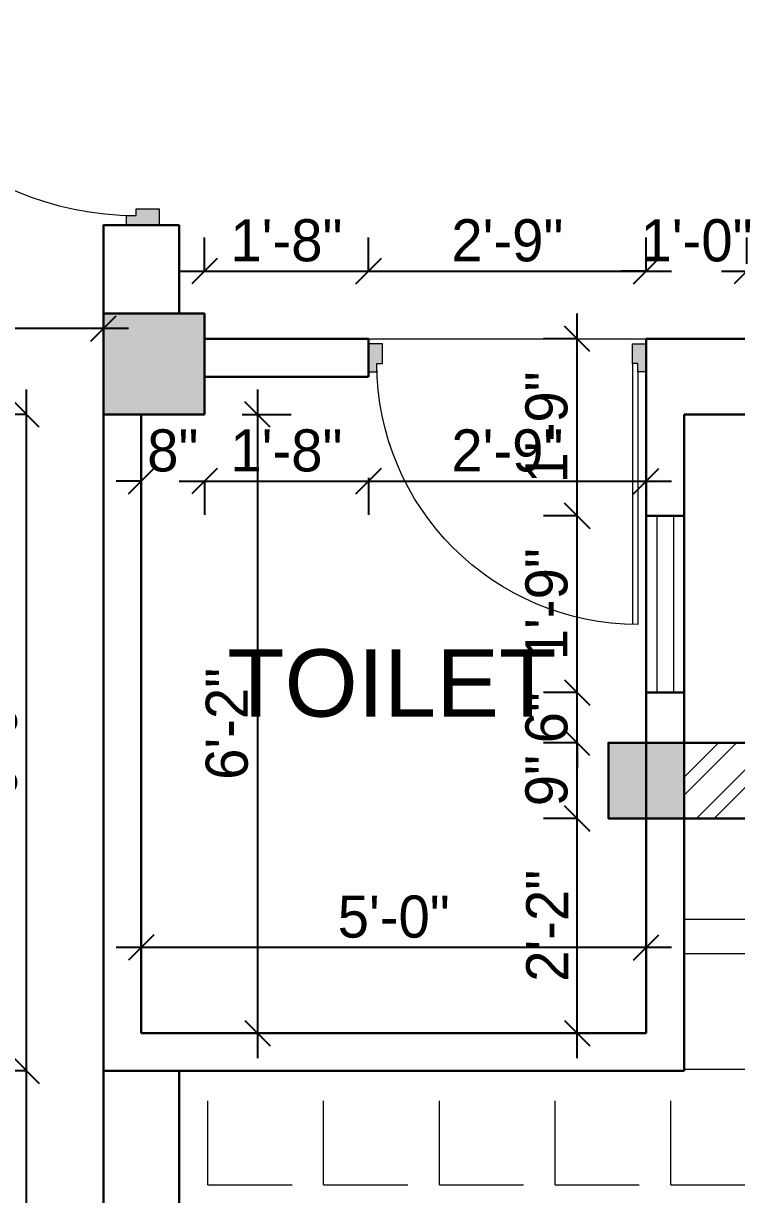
# Model space of a CAD drawing. Header units: inches. Extents: x 28835 to 36795, y -18828 to -9750.
# Drawn here: x 31473.5 to 31558.2, y -14042.4 to -13903.2 of the extents above; entities that cross this region are included whole.
import ezdxf

# ---------------------------------------------------------------- set-up
doc = ezdxf.new("R2010")
doc.units = ezdxf.units.IN
doc.header["$LTSCALE"] = 12
doc.header["$MEASUREMENT"] = 0
doc.linetypes.add('DASHED', pattern=[0.75, 0.5, -0.25])
doc.layers.add('06. Text', color=114, linetype='Continuous')
for name, color, linetype, lineweight in [('colum', 250, 'Continuous', 30), ('dim', 85, 'Continuous', 9), ('dimention', 5, 'Continuous', 9), ('Ha2', 31, 'Continuous', 0), ('HATCH', 11, 'Continuous', 9), ('N_DOOR', 32, 'Continuous', 13), ('S tie beam', 140, 'DASHED', 18), ('STAIRCASE', 6, 'Continuous', 9), ('Wall', 1, 'Continuous', 30), ('window', 6, 'Continuous', 9)]:
    doc.layers.add(name, color=color, linetype=linetype, lineweight=lineweight)
doc.styles.add('Bijay', font='', dxfattribs={"height": 8})
doc.styles.add('Times', font='GOTHIC.TTF')
doc.styles.get('Bijay').set_extended_font_data('Serifa BT')
doc.dimstyles.new('D50', dxfattribs={"dimtxt": 5, "dimasz": 3, "dimexe": 4, "dimexo": 12, "dimgap": 1, "dimtad": 1, "dimdec": 0, "dimzin": 3, "dimdsep": 46, "dimlunit": 4, "dimtxsty": 'Times', "dimblk": 'OBLIQUE', "dimcen": 0, "dimdle": 3, "dimaunit": 1, "dimadec": 3, "dimazin": 0, "dimtfac": 1, "dimtdec": 0, "dimtix": 1, "dimtofl": 0, "dimtmove": 1, "dimatfit": 0, "dimldrblk": 'OBLIQUE', "dimfxl": 12, "dimfxlon": 1, "dimtolj": 1, "dimtzin": 0, "dimarcsym": 0})
doc.dimstyles.new('D75', dxfattribs={"dimtxt": 7, "dimasz": 7, "dimexe": 8, "dimexo": 24, "dimgap": 1, "dimtad": 1, "dimdec": 1, "dimzin": 3, "dimdsep": 46, "dimlunit": 4, "dimtxsty": 'Times', "dimblk": 'OBLIQUE', "dimcen": 0, "dimdle": 5, "dimaunit": 1, "dimadec": 3, "dimazin": 0, "dimtfac": 1, "dimtdec": 1, "dimtix": 1, "dimtofl": 0, "dimtmove": 1, "dimatfit": 0, "dimldrblk": 'OBLIQUE', "dimfxl": 1, "dimfxlon": 1, "dimtolj": 1, "dimtzin": 0, "dimarcsym": 0})

# ---------------------------------------------------------------- blocks, each defined once
blk = doc.blocks.new('D1000')
at = {"linetype": 'Continuous'}
for points in [[(30, 50), (30, 20), (50, 20), (50, -50), (0, -50), (0, 50)], [(970, 50), (970, 20), (950, 20), (950, -50), (1000, -50), (1000, 50)]]:
    blk.add_hatch(color=256, dxfattribs=at).paths.add_polyline_path(points)
at = {"color": 0, "linetype": 'Continuous'}
for p, q in [((950, 20), (950, 959.8)), ((970, 50), (970, 960))]:
    blk.add_line(p, q, dxfattribs=at)
at = {"linetype": 'Continuous'}
for points in [[(30, 50), (30, 20), (50, 20), (50, -50), (0, -50), (0, 50)], [(970, 50), (970, 20), (950, 20), (950, -50), (1000, -50), (1000, 50)]]:
    blk.add_lwpolyline(points, close=True, dxfattribs=at)
blk.add_arc((970, 20), 940, 90, 180, dxfattribs=at)
blk = doc.blocks.new('_Oblique')
at = {"color": 0, "linetype": 'ByBlock', "lineweight": -2}
blk.add_line((-0.5, -0.5), (0.5, 0.5), dxfattribs=at)
blk = doc.blocks.new('*D555')
at = {"layer": 'Defpoints', "color": 0, "ltscale": 12, "transparency": 16777216}
for p in [(31434.01, -13937.71), (31483.01, -13937.71), (31434.01, -13939.49)]:
    blk.add_point(p, dxfattribs=at)
at = {"layer": 'dim', "color": 0, "lineweight": -2, "ltscale": 12, "transparency": 16777216}
for p, q in [((31486.01, -13939.49), (31431.01, -13939.49)), ((31434.01, -13939.49), (31434.01, -13943.49)), ((31483.01, -13939.49), (31483.01, -13943.49))]:
    blk.add_line(p, q, dxfattribs=at)
at = {"layer": 'dim', "color": 0, "lineweight": -2, "ltscale": 12, "transparency": 16777216, "xscale": 3, "yscale": 3, "zscale": 3, "rotation": 180}
blk.add_blockref('_Oblique', (31434.01, -13939.49), dxfattribs=at)
at = {"layer": 'dim', "color": 0, "lineweight": -2, "ltscale": 12, "transparency": 16777216, "xscale": 3, "yscale": 3, "zscale": 3}
blk.add_blockref('_Oblique', (31483.01, -13939.49), dxfattribs=at)
at = {"layer": 'dim', "color": 0, "ltscale": 12, "transparency": 16777216, "insert": (31458.51, -13935.93), "char_height": 5, "attachment_point": 5, "style": 'Times'}
blk.add_mtext('\\A1;4\'-1"', dxfattribs=at)
blk = doc.blocks.new('*D538')
at = {"layer": 'Defpoints', "color": 0, "ltscale": 12, "transparency": 16777216}
for p in [(31552.01, -14013.12), (31495.01, -14091.12), (31552.01, -14150.29)]:
    blk.add_point(p, dxfattribs=at)
at = {"layer": 'dimention', "color": 0, "lineweight": -2, "ltscale": 12, "transparency": 16777216}
for p, q in [((31490.01, -14150.29), (31557.01, -14150.29)), ((31495.01, -14149.29), (31495.01, -14158.29)), ((31552.01, -14149.29), (31552.01, -14158.29))]:
    blk.add_line(p, q, dxfattribs=at)
at = {"layer": 'dimention', "color": 0, "lineweight": -2, "ltscale": 12, "transparency": 16777216, "xscale": 7, "yscale": 7, "zscale": 7, "rotation": 180}
blk.add_blockref('_Oblique', (31495.01, -14150.29), dxfattribs=at)
at = {"layer": 'dimention', "color": 0, "lineweight": -2, "ltscale": 12, "transparency": 16777216, "xscale": 7, "yscale": 7, "zscale": 7}
blk.add_blockref('_Oblique', (31552.01, -14150.29), dxfattribs=at)
at = {"layer": 'dimention', "color": 0, "ltscale": 12, "transparency": 16777216, "insert": (31523.51, -14145.61), "char_height": 7, "attachment_point": 5, "style": 'Times'}
blk.add_mtext('\\A1;4\'-9"', dxfattribs=at)
blk = doc.blocks.new('*D559')
at = {"layer": 'Defpoints', "color": 0, "ltscale": 12, "transparency": 16777216}
for p in [(31618.01, -13935.12), (31552.01, -14013.12), (31618.01, -14150.29)]:
    blk.add_point(p, dxfattribs=at)
at = {"layer": 'dimention', "color": 0, "lineweight": -2, "ltscale": 12, "transparency": 16777216}
for p, q in [((31547.01, -14150.29), (31623.01, -14150.29)), ((31552.01, -14149.29), (31552.01, -14158.29)), ((31618.01, -14149.29), (31618.01, -14158.29))]:
    blk.add_line(p, q, dxfattribs=at)
at = {"layer": 'dimention', "color": 0, "lineweight": -2, "ltscale": 12, "transparency": 16777216, "xscale": 7, "yscale": 7, "zscale": 7, "rotation": 180}
blk.add_blockref('_Oblique', (31552.01, -14150.29), dxfattribs=at)
at = {"layer": 'dimention', "color": 0, "lineweight": -2, "ltscale": 12, "transparency": 16777216, "xscale": 7, "yscale": 7, "zscale": 7}
blk.add_blockref('_Oblique', (31618.01, -14150.29), dxfattribs=at)
at = {"layer": 'dimention', "color": 0, "ltscale": 12, "transparency": 16777216, "insert": (31585.01, -14145.61), "char_height": 7, "attachment_point": 5, "style": 'Times'}
blk.add_mtext('\\A1;5\'-6"', dxfattribs=at)
blk = doc.blocks.new('*D564')
at = {"layer": 'Defpoints', "color": 0, "ltscale": 12, "transparency": 16777216}
for p in [(31624.01, -13935.12), (31489.01, -14091.12), (31624.01, -14167.36)]:
    blk.add_point(p, dxfattribs=at)
at = {"layer": 'dimention', "color": 0, "lineweight": -2, "ltscale": 12, "transparency": 16777216}
for p, q in [((31489.01, -14166.36), (31489.01, -14175.36)), ((31624.01, -14166.36), (31624.01, -14175.36)), ((31484.01, -14167.36), (31629.01, -14167.36))]:
    blk.add_line(p, q, dxfattribs=at)
at = {"layer": 'dimention', "color": 0, "lineweight": -2, "ltscale": 12, "transparency": 16777216, "xscale": 7, "yscale": 7, "zscale": 7, "rotation": 180}
blk.add_blockref('_Oblique', (31489.01, -14167.36), dxfattribs=at)
at = {"layer": 'dimention', "color": 0, "lineweight": -2, "ltscale": 12, "transparency": 16777216, "xscale": 7, "yscale": 7, "zscale": 7}
blk.add_blockref('_Oblique', (31624.01, -14167.36), dxfattribs=at)
at = {"layer": 'dimention', "color": 0, "ltscale": 12, "transparency": 16777216, "insert": (31556.51, -14162.68), "char_height": 7, "attachment_point": 5, "style": 'Times'}
blk.add_mtext('\\A1;11\'-3"', dxfattribs=at)
blk = doc.blocks.new('*D539')
at = {"layer": 'Defpoints', "color": 0, "ltscale": 12, "transparency": 16777216}
for p in [(31753.01, -13935.12), (31338.99, -14091.12), (31753.01, -14185.93)]:
    blk.add_point(p, dxfattribs=at)
at = {"layer": 'dimention', "color": 0, "lineweight": -2, "ltscale": 12, "transparency": 16777216}
for p, q in [((31338.99, -14184.93), (31338.99, -14193.93)), ((31753.01, -14184.93), (31753.01, -14193.93)), ((31333.99, -14185.93), (31758.01, -14185.93))]:
    blk.add_line(p, q, dxfattribs=at)
at = {"layer": 'dimention', "color": 0, "lineweight": -2, "ltscale": 12, "transparency": 16777216, "xscale": 7, "yscale": 7, "zscale": 7, "rotation": 180}
blk.add_blockref('_Oblique', (31338.99, -14185.93), dxfattribs=at)
at = {"layer": 'dimention', "color": 0, "lineweight": -2, "ltscale": 12, "transparency": 16777216, "xscale": 7, "yscale": 7, "zscale": 7}
blk.add_blockref('_Oblique', (31753.01, -14185.93), dxfattribs=at)
at = {"layer": 'dimention', "color": 0, "ltscale": 12, "transparency": 16777216, "insert": (31546, -14181.26), "char_height": 7, "attachment_point": 5, "style": 'Times'}
blk.add_mtext('\\A1;34\'-6"', dxfattribs=at)
blk = doc.blocks.new('*D654')
at = {"layer": 'Defpoints', "color": 0, "ltscale": 12, "transparency": 16777216}
for p in [(31473.89, -14027.71), (31483.01, -14027.71), (31483.01, -14093.71)]:
    blk.add_point(p, dxfattribs=at)
at = {"layer": 'dim', "color": 0, "lineweight": -2, "ltscale": 12, "transparency": 16777216}
for p, q in [((31473.89, -14096.71), (31473.89, -14024.71)), ((31473.89, -14027.71), (31469.89, -14027.71)), ((31473.89, -14093.71), (31469.89, -14093.71))]:
    blk.add_line(p, q, dxfattribs=at)
at = {"layer": 'dim', "color": 0, "lineweight": -2, "ltscale": 12, "transparency": 16777216, "xscale": 3, "yscale": 3, "zscale": 3}
for p, rotation in [((31473.89, -14027.71), 90), ((31473.89, -14093.71), 270)]:
    blk.add_blockref('_Oblique', p, dxfattribs=dict(at, rotation=rotation))
at = {"layer": 'dim', "color": 0, "ltscale": 12, "transparency": 16777216, "insert": (31470.26, -14060.71), "char_height": 5, "attachment_point": 5, "rotation": 90, "style": 'Times'}
blk.add_mtext('\\A1;5\'-6"', dxfattribs=at)
blk = doc.blocks.new('*D655')
at = {"layer": 'Defpoints', "color": 0, "ltscale": 12, "transparency": 16777216}
for p in [(31473.89, -13949.71), (31483.01, -13949.71), (31483.01, -14027.71)]:
    blk.add_point(p, dxfattribs=at)
at = {"layer": 'dim', "color": 0, "lineweight": -2, "ltscale": 12, "transparency": 16777216}
for p, q in [((31473.89, -14030.71), (31473.89, -13946.71)), ((31473.89, -13949.71), (31469.89, -13949.71)), ((31473.89, -14027.71), (31469.89, -14027.71))]:
    blk.add_line(p, q, dxfattribs=at)
at = {"layer": 'dim', "color": 0, "lineweight": -2, "ltscale": 12, "transparency": 16777216, "xscale": 3, "yscale": 3, "zscale": 3}
for p, rotation in [((31473.89, -13949.71), 90), ((31473.89, -14027.71), 270)]:
    blk.add_blockref('_Oblique', p, dxfattribs=dict(at, rotation=rotation))
at = {"layer": 'dim', "color": 0, "ltscale": 12, "transparency": 16777216, "insert": (31470.26, -13988.71), "char_height": 5, "attachment_point": 5, "rotation": 90, "style": 'Times'}
blk.add_mtext('\\A1;6\'-6"', dxfattribs=at)
blk = doc.blocks.new('*D681')
at = {"layer": 'Defpoints', "color": 0, "ltscale": 12, "transparency": 16777216}
for p in [(31514.51, -13945.21), (31495.01, -13949.71), (31514.51, -13957.62)]:
    blk.add_point(p, dxfattribs=at)
at = {"layer": 'dim', "color": 0, "lineweight": -2, "ltscale": 12, "transparency": 16777216}
for p, q in [((31492.01, -13957.62), (31517.51, -13957.62)), ((31495.01, -13957.62), (31495.01, -13961.62)), ((31514.51, -13957.21), (31514.51, -13961.62))]:
    blk.add_line(p, q, dxfattribs=at)
at = {"layer": 'dim', "color": 0, "lineweight": -2, "ltscale": 12, "transparency": 16777216, "xscale": 3, "yscale": 3, "zscale": 3, "rotation": 180}
blk.add_blockref('_Oblique', (31495.01, -13957.62), dxfattribs=at)
at = {"layer": 'dim', "color": 0, "lineweight": -2, "ltscale": 12, "transparency": 16777216, "xscale": 3, "yscale": 3, "zscale": 3}
blk.add_blockref('_Oblique', (31514.51, -13957.62), dxfattribs=at)
at = {"layer": 'dim', "color": 0, "ltscale": 12, "transparency": 16777216, "insert": (31504.76, -13954), "char_height": 5, "attachment_point": 5, "style": 'Times'}
blk.add_mtext('\\A1;1\'-8"', dxfattribs=at)
blk = doc.blocks.new('*D682')
at = {"layer": 'Defpoints', "color": 0, "ltscale": 12, "transparency": 16777216}
for p in [(31514.51, -13945.21), (31547.51, -13944.61), (31547.51, -13957.62)]:
    blk.add_point(p, dxfattribs=at)
at = {"layer": 'dim', "color": 0, "lineweight": -2, "ltscale": 12, "transparency": 16777216}
for p, q in [((31547.51, -13956.61), (31547.51, -13961.62)), ((31511.51, -13957.62), (31550.51, -13957.62)), ((31514.51, -13957.21), (31514.51, -13961.62))]:
    blk.add_line(p, q, dxfattribs=at)
at = {"layer": 'dim', "color": 0, "lineweight": -2, "ltscale": 12, "transparency": 16777216, "xscale": 3, "yscale": 3, "zscale": 3, "rotation": 180}
blk.add_blockref('_Oblique', (31514.51, -13957.62), dxfattribs=at)
at = {"layer": 'dim', "color": 0, "lineweight": -2, "ltscale": 12, "transparency": 16777216, "xscale": 3, "yscale": 3, "zscale": 3}
blk.add_blockref('_Oblique', (31547.51, -13957.62), dxfattribs=at)
at = {"layer": 'dim', "color": 0, "ltscale": 12, "transparency": 16777216, "insert": (31531.01, -13954), "char_height": 5, "attachment_point": 5, "style": 'Times'}
blk.add_mtext('\\A1;2\'-9"', dxfattribs=at)
blk = doc.blocks.new('*D683')
at = {"layer": 'Defpoints', "color": 0, "ltscale": 12, "transparency": 16777216}
for p in [(31487.51, -13949.71), (31495.01, -13949.71), (31487.51, -13957.62)]:
    blk.add_point(p, dxfattribs=at)
at = {"layer": 'dim', "color": 0, "lineweight": -2, "ltscale": 12, "transparency": 16777216}
for p, q in [((31487.51, -13957.62), (31484.51, -13957.62)), ((31487.51, -13957.62), (31487.51, -13961.62)), ((31495.01, -13957.62), (31495.01, -13961.62)), ((31495.01, -13957.62), (31498.01, -13957.62))]:
    blk.add_line(p, q, dxfattribs=at)
at = {"layer": 'dim', "color": 0, "lineweight": -2, "ltscale": 12, "transparency": 16777216, "xscale": 3, "yscale": 3, "zscale": 3}
blk.add_blockref('_Oblique', (31487.51, -13957.62), dxfattribs=at)
at = {"layer": 'dim', "color": 0, "lineweight": -2, "ltscale": 12, "transparency": 16777216, "xscale": 3, "yscale": 3, "zscale": 3, "rotation": 180}
blk.add_blockref('_Oblique', (31495.01, -13957.62), dxfattribs=at)
at = {"layer": 'dim', "color": 0, "ltscale": 12, "transparency": 16777216, "insert": (31491.26, -13954), "char_height": 5, "attachment_point": 5, "style": 'Times'}
blk.add_mtext('\\A1;8"', dxfattribs=at)
blk = doc.blocks.new('*D684')
at = {"layer": 'Defpoints', "color": 0, "ltscale": 12, "transparency": 16777216}
for p in [(31487.51, -13949.71), (31487.51, -14023.21), (31501.33, -14023.21)]:
    blk.add_point(p, dxfattribs=at)
at = {"layer": 'dim', "color": 0, "lineweight": -2, "ltscale": 12, "transparency": 16777216}
for p, q in [((31501.33, -13946.71), (31501.33, -14026.21)), ((31499.51, -13949.71), (31505.33, -13949.71)), ((31499.51, -14023.21), (31505.33, -14023.21))]:
    blk.add_line(p, q, dxfattribs=at)
at = {"layer": 'dim', "color": 0, "lineweight": -2, "ltscale": 12, "transparency": 16777216, "xscale": 3, "yscale": 3, "zscale": 3}
for p, rotation in [((31501.33, -13949.71), 90), ((31501.33, -14023.21), 270)]:
    blk.add_blockref('_Oblique', p, dxfattribs=dict(at, rotation=rotation))
at = {"layer": 'dim', "color": 0, "ltscale": 12, "transparency": 16777216, "insert": (31497.7, -13986.46), "char_height": 5, "attachment_point": 5, "rotation": 90, "style": 'Times'}
blk.add_mtext('\\A1;6\'-2"', dxfattribs=at)
blk = doc.blocks.new('*D685')
at = {"layer": 'Defpoints', "color": 0, "ltscale": 12, "transparency": 16777216}
for p in [(31539.3, -13997.71), (31547.51, -13997.71), (31547.51, -14023.21)]:
    blk.add_point(p, dxfattribs=at)
at = {"layer": 'dim', "color": 0, "lineweight": -2, "ltscale": 12, "transparency": 16777216}
for p, q in [((31539.3, -14026.21), (31539.3, -13994.71)), ((31539.3, -13997.71), (31535.3, -13997.71)), ((31539.3, -14023.21), (31535.3, -14023.21))]:
    blk.add_line(p, q, dxfattribs=at)
at = {"layer": 'dim', "color": 0, "lineweight": -2, "ltscale": 12, "transparency": 16777216, "xscale": 3, "yscale": 3, "zscale": 3}
for p, rotation in [((31539.3, -13997.71), 90), ((31539.3, -14023.21), 270)]:
    blk.add_blockref('_Oblique', p, dxfattribs=dict(at, rotation=rotation))
at = {"layer": 'dim', "color": 0, "ltscale": 12, "transparency": 16777216, "insert": (31535.74, -14010.46), "char_height": 5, "attachment_point": 5, "rotation": 90, "style": 'Times'}
blk.add_mtext('\\A1;2\'-2"', dxfattribs=at)
blk = doc.blocks.new('*D686')
at = {"layer": 'Defpoints', "color": 0, "ltscale": 12, "transparency": 16777216}
for p in [(31539.3, -13988.71), (31543.01, -13988.71), (31547.51, -13997.71)]:
    blk.add_point(p, dxfattribs=at)
at = {"layer": 'dim', "color": 0, "lineweight": -2, "ltscale": 12, "transparency": 16777216}
for p, q in [((31539.3, -14000.71), (31539.3, -13985.71)), ((31539.3, -13988.71), (31535.3, -13988.71)), ((31539.3, -13997.71), (31535.3, -13997.71))]:
    blk.add_line(p, q, dxfattribs=at)
at = {"layer": 'dim', "color": 0, "lineweight": -2, "ltscale": 12, "transparency": 16777216, "xscale": 3, "yscale": 3, "zscale": 3}
for p, rotation in [((31539.3, -13988.71), 90), ((31539.3, -13997.71), 270)]:
    blk.add_blockref('_Oblique', p, dxfattribs=dict(at, rotation=rotation))
at = {"layer": 'dim', "color": 0, "ltscale": 12, "transparency": 16777216, "insert": (31535.68, -13993.21), "char_height": 5, "attachment_point": 5, "rotation": 90, "style": 'Times'}
blk.add_mtext('\\A1;9"', dxfattribs=at)
blk = doc.blocks.new('*D687')
at = {"layer": 'Defpoints', "color": 0, "ltscale": 12, "transparency": 16777216}
for p in [(31539.3, -13982.74), (31547.51, -13982.74), (31543.01, -13988.71)]:
    blk.add_point(p, dxfattribs=at)
at = {"layer": 'dim', "color": 0, "lineweight": -2, "ltscale": 12, "transparency": 16777216}
for p, q in [((31539.3, -13982.74), (31539.3, -13979.74)), ((31539.3, -13982.74), (31535.3, -13982.74)), ((31539.3, -13988.71), (31535.3, -13988.71)), ((31539.3, -13988.71), (31539.3, -13991.71))]:
    blk.add_line(p, q, dxfattribs=at)
at = {"layer": 'dim', "color": 0, "lineweight": -2, "ltscale": 12, "transparency": 16777216, "xscale": 3, "yscale": 3, "zscale": 3}
for p, rotation in [((31539.3, -13982.74), 270), ((31539.3, -13988.71), 90)]:
    blk.add_blockref('_Oblique', p, dxfattribs=dict(at, rotation=rotation))
at = {"layer": 'dim', "color": 0, "ltscale": 12, "transparency": 16777216, "insert": (31535.68, -13985.73), "char_height": 5, "attachment_point": 5, "rotation": 90, "style": 'Times'}
blk.add_mtext('\\A1;6"', dxfattribs=at)
blk = doc.blocks.new('*D688')
at = {"layer": 'Defpoints', "color": 0, "ltscale": 12, "transparency": 16777216}
for p in [(31539.3, -13961.74), (31547.51, -13961.74), (31547.51, -13982.74)]:
    blk.add_point(p, dxfattribs=at)
at = {"layer": 'dim', "color": 0, "lineweight": -2, "ltscale": 12, "transparency": 16777216}
for p, q in [((31539.3, -13985.74), (31539.3, -13958.74)), ((31539.3, -13961.74), (31535.3, -13961.74)), ((31539.3, -13982.74), (31535.3, -13982.74))]:
    blk.add_line(p, q, dxfattribs=at)
at = {"layer": 'dim', "color": 0, "lineweight": -2, "ltscale": 12, "transparency": 16777216, "xscale": 3, "yscale": 3, "zscale": 3}
for p, rotation in [((31539.3, -13961.74), 90), ((31539.3, -13982.74), 270)]:
    blk.add_blockref('_Oblique', p, dxfattribs=dict(at, rotation=rotation))
at = {"layer": 'dim', "color": 0, "ltscale": 12, "transparency": 16777216, "insert": (31535.68, -13972.24), "char_height": 5, "attachment_point": 5, "rotation": 90, "style": 'Times'}
blk.add_mtext('\\A1;1\'-9"', dxfattribs=at)
blk = doc.blocks.new('*D689')
at = {"layer": 'Defpoints', "color": 0, "ltscale": 12, "transparency": 16777216}
for p in [(31539.3, -13940.71), (31547.51, -13940.71), (31547.51, -13961.74)]:
    blk.add_point(p, dxfattribs=at)
at = {"layer": 'dim', "color": 0, "lineweight": -2, "ltscale": 12, "transparency": 16777216}
for p, q in [((31539.3, -13964.74), (31539.3, -13937.71)), ((31539.3, -13940.71), (31535.3, -13940.71)), ((31539.3, -13961.74), (31535.3, -13961.74))]:
    blk.add_line(p, q, dxfattribs=at)
at = {"layer": 'dim', "color": 0, "lineweight": -2, "ltscale": 12, "transparency": 16777216, "xscale": 3, "yscale": 3, "zscale": 3}
for p, rotation in [((31539.3, -13940.71), 90), ((31539.3, -13961.74), 270)]:
    blk.add_blockref('_Oblique', p, dxfattribs=dict(at, rotation=rotation))
at = {"layer": 'dim', "color": 0, "ltscale": 12, "transparency": 16777216, "insert": (31535.68, -13951.23), "char_height": 5, "attachment_point": 5, "rotation": 90, "style": 'Times'}
blk.add_mtext('\\A1;1\'-9"', dxfattribs=at)
blk = doc.blocks.new('*D690')
at = {"layer": 'Defpoints', "color": 0, "ltscale": 12, "transparency": 16777216}
for p in [(31514.51, -13932.65), (31495.01, -13940.71), (31514.51, -13940.71)]:
    blk.add_point(p, dxfattribs=at)
at = {"layer": 'dim', "color": 0, "lineweight": -2, "ltscale": 12, "transparency": 16777216}
for p, q in [((31495.01, -13932.65), (31495.01, -13928.65)), ((31514.51, -13932.65), (31514.51, -13928.65)), ((31492.01, -13932.65), (31517.51, -13932.65))]:
    blk.add_line(p, q, dxfattribs=at)
at = {"layer": 'dim', "color": 0, "lineweight": -2, "ltscale": 12, "transparency": 16777216, "xscale": 3, "yscale": 3, "zscale": 3, "rotation": 180}
blk.add_blockref('_Oblique', (31495.01, -13932.65), dxfattribs=at)
at = {"layer": 'dim', "color": 0, "lineweight": -2, "ltscale": 12, "transparency": 16777216, "xscale": 3, "yscale": 3, "zscale": 3}
blk.add_blockref('_Oblique', (31514.51, -13932.65), dxfattribs=at)
at = {"layer": 'dim', "color": 0, "ltscale": 12, "transparency": 16777216, "insert": (31504.76, -13929.03), "char_height": 5, "attachment_point": 5, "style": 'Times'}
blk.add_mtext('\\A1;1\'-8"', dxfattribs=at)
blk = doc.blocks.new('*D691')
at = {"layer": 'Defpoints', "color": 0, "ltscale": 12, "transparency": 16777216}
for p in [(31547.51, -13932.65), (31514.51, -13940.71), (31547.51, -13940.71)]:
    blk.add_point(p, dxfattribs=at)
at = {"layer": 'dim', "color": 0, "lineweight": -2, "ltscale": 12, "transparency": 16777216}
for p, q in [((31514.51, -13932.65), (31514.51, -13928.65)), ((31547.51, -13932.65), (31547.51, -13928.65)), ((31511.51, -13932.65), (31550.51, -13932.65))]:
    blk.add_line(p, q, dxfattribs=at)
at = {"layer": 'dim', "color": 0, "lineweight": -2, "ltscale": 12, "transparency": 16777216, "xscale": 3, "yscale": 3, "zscale": 3, "rotation": 180}
blk.add_blockref('_Oblique', (31514.51, -13932.65), dxfattribs=at)
at = {"layer": 'dim', "color": 0, "lineweight": -2, "ltscale": 12, "transparency": 16777216, "xscale": 3, "yscale": 3, "zscale": 3}
blk.add_blockref('_Oblique', (31547.51, -13932.65), dxfattribs=at)
at = {"layer": 'dim', "color": 0, "ltscale": 12, "transparency": 16777216, "insert": (31531.01, -13929.03), "char_height": 5, "attachment_point": 5, "style": 'Times'}
blk.add_mtext('\\A1;2\'-9"', dxfattribs=at)
blk = doc.blocks.new('*D692')
at = {"layer": 'Defpoints', "color": 0, "ltscale": 12, "transparency": 16777216}
for p in [(31559.47, -13932.65), (31547.51, -13940.71), (31559.47, -13940.71)]:
    blk.add_point(p, dxfattribs=at)
at = {"layer": 'dim', "color": 0, "lineweight": -2, "ltscale": 12, "transparency": 16777216}
for p, q in [((31547.51, -13932.65), (31547.51, -13928.65)), ((31559.47, -13932.65), (31559.47, -13928.65)), ((31547.51, -13932.65), (31544.51, -13932.65)), ((31559.47, -13932.65), (31562.47, -13932.65))]:
    blk.add_line(p, q, dxfattribs=at)
at = {"layer": 'dim', "color": 0, "lineweight": -2, "ltscale": 12, "transparency": 16777216, "xscale": 3, "yscale": 3, "zscale": 3}
blk.add_blockref('_Oblique', (31547.51, -13932.65), dxfattribs=at)
at = {"layer": 'dim', "color": 0, "lineweight": -2, "ltscale": 12, "transparency": 16777216, "xscale": 3, "yscale": 3, "zscale": 3, "rotation": 180}
blk.add_blockref('_Oblique', (31559.47, -13932.65), dxfattribs=at)
at = {"layer": 'dim', "color": 0, "ltscale": 12, "transparency": 16777216, "insert": (31553.49, -13929.03), "char_height": 5, "attachment_point": 5, "style": 'Times'}
blk.add_mtext('\\A1;1\'-0"', dxfattribs=at)
blk = doc.blocks.new('*D693')
at = {"layer": 'Defpoints', "color": 0, "ltscale": 12, "transparency": 16777216}
for p in [(31607.47, -13932.65), (31559.47, -13940.71), (31607.47, -13940.71)]:
    blk.add_point(p, dxfattribs=at)
at = {"layer": 'dim', "color": 0, "lineweight": -2, "ltscale": 12, "transparency": 16777216}
for p, q in [((31559.47, -13932.65), (31559.47, -13928.65)), ((31607.47, -13932.65), (31607.47, -13928.65)), ((31556.47, -13932.65), (31610.47, -13932.65))]:
    blk.add_line(p, q, dxfattribs=at)
at = {"layer": 'dim', "color": 0, "lineweight": -2, "ltscale": 12, "transparency": 16777216, "xscale": 3, "yscale": 3, "zscale": 3, "rotation": 180}
blk.add_blockref('_Oblique', (31559.47, -13932.65), dxfattribs=at)
at = {"layer": 'dim', "color": 0, "lineweight": -2, "ltscale": 12, "transparency": 16777216, "xscale": 3, "yscale": 3, "zscale": 3}
blk.add_blockref('_Oblique', (31607.47, -13932.65), dxfattribs=at)
at = {"layer": 'dim', "color": 0, "ltscale": 12, "transparency": 16777216, "insert": (31583.47, -13929.03), "char_height": 5, "attachment_point": 5, "style": 'Times'}
blk.add_mtext('\\A1;4\'-0"', dxfattribs=at)
blk = doc.blocks.new('*D1050')
at = {"layer": 'Defpoints', "color": 0, "ltscale": 12, "transparency": 16777216}
for p in [(31487.51, -14013.03), (31487.51, -14023.21), (31547.51, -14023.21)]:
    blk.add_point(p, dxfattribs=at)
at = {"layer": 'dim', "color": 0, "lineweight": -2, "ltscale": 12, "transparency": 16777216}
for p, q in [((31487.51, -14013.03), (31487.51, -14009.03)), ((31547.51, -14013.03), (31547.51, -14009.03)), ((31550.51, -14013.03), (31484.51, -14013.03))]:
    blk.add_line(p, q, dxfattribs=at)
at = {"layer": 'dim', "color": 0, "lineweight": -2, "ltscale": 12, "transparency": 16777216, "xscale": 3, "yscale": 3, "zscale": 3, "rotation": 180}
blk.add_blockref('_Oblique', (31487.51, -14013.03), dxfattribs=at)
at = {"layer": 'dim', "color": 0, "lineweight": -2, "ltscale": 12, "transparency": 16777216, "xscale": 3, "yscale": 3, "zscale": 3}
blk.add_blockref('_Oblique', (31547.51, -14013.03), dxfattribs=at)
at = {"layer": 'dim', "color": 0, "ltscale": 12, "transparency": 16777216, "insert": (31517.51, -14009.4), "char_height": 5, "attachment_point": 5, "style": 'Times'}
blk.add_mtext('\\A1;5\'-0"', dxfattribs=at)

msp = doc.modelspace()

# ---------------------------------------------------------------- hatches: boundary and pattern name
at = {"layer": 'Ha2'}
for points in [[(31495.01, -13949.71), (31495.01, -13937.71), (31483.01, -13937.71), (31483.01, -13949.71)], [(31552.01, -13988.71), (31543.01, -13988.71), (31543.01, -13997.71), (31552.01, -13997.71)]]:
    msp.add_hatch(color=256, dxfattribs=at).paths.add_polyline_path(points)
at = {"layer": 'Ha2', "ltscale": 12}
h = msp.add_hatch(dxfattribs=at)
h.set_pattern_fill('ANSI32', color=256, scale=12)
h.set_pattern_definition([(45, (-1270.8283, -3082.509), (-3.1819805, 3.1819805), []), (45, (-1268.707, -3082.509), (-3.1819805, 3.1819805), [])])
h.paths.add_polyline_path([(31561.01, -13988.71), (31552.01, -13988.71), (31552.01, -13997.71), (31561.01, -13997.71)])
at = {"layer": 'HATCH'}
h = msp.add_hatch(dxfattribs=at)
h.set_pattern_fill('ANGLE', color=256, scale=50, style=0)
h.set_pattern_definition([(0, (-1270.828, -3082.509), (0, 13.75), [10, -3.75]), (90, (-1270.828, -3082.509), (-13.75, 8e-16), [10, -3.75])])
h.paths.add_polyline_path([(31653.86, -14009.71), (31552.01, -14009.71), (31552.01, -14027.71), (31492.01, -14027.71), (31492.01, -14093.71), (31495.01, -14093.71), (31495.01, -14105.71), (31490.01, -14105.71), (31490.01, -14117.6), (31612.39, -14117.6), (31618.01, -14117.61), (31618.01, -14113.78), (31627.01, -14113.78), (31627.01, -14126.54), (31653.86, -14126.54)])
h.paths.add_polyline_path([(31744.01, -14009.71), (31653.86, -14009.71), (31653.86, -14126.54), (31744.01, -14126.54)])

# ---------------------------------------------------------------- linework, layer by layer
at = {"layer": 'colum'}
for points in [[(31495.01, -13949.71), (31495.01, -13937.71), (31483.01, -13937.71), (31483.01, -13949.71)], [(31552.01, -13988.71), (31543.01, -13988.71), (31543.01, -13997.71), (31552.01, -13997.71)]]:
    msp.add_lwpolyline(points, close=True, dxfattribs=at)
at = {"layer": 'S tie beam', "ltscale": 1.5}
for p, q in [((31552.01, -13997.71), (31744.01, -13997.71)), ((31762.01, -14009.71), (31552.01, -14009.71))]:
    msp.add_line(p, q, dxfattribs=at)
at = {"layer": 'STAIRCASE'}
msp.add_line((31514.51, -13940.71), (31547.51, -13940.71), dxfattribs=at)
at = {"layer": 'Wall', "ltscale": 12}
msp.add_line((31514.51, -13940.71), (31495.01, -13940.71), dxfattribs=at)
at = {"layer": 'Wall'}
for p, q in [((31702.01, -13940.71), (31547.51, -13940.71)), ((31547.51, -14023.21), (31547.51, -13940.71)), ((31495.01, -13945.21), (31514.51, -13945.21)), ((31483.01, -14093.71), (31483.01, -13949.71)), ((31487.51, -14023.21), (31487.51, -13949.71)), ((31702.01, -13949.71), (31552.01, -13949.71)), ((31552.01, -14027.71), (31552.01, -13949.71)), ((31552.01, -13961.74), (31547.51, -13961.74)), ((31552.01, -13982.74), (31547.51, -13982.74)), ((31487.51, -14023.21), (31547.51, -14023.21)), ((31483.01, -14027.71), (31552.01, -14027.71)), ((31492.01, -14093.71), (31492.01, -14027.71))]:
    msp.add_line(p, q, dxfattribs=at)
for points in [[(31492.01, -13937.71), (31492.01, -13927.21), (31483.01, -13927.21), (31483.01, -13937.71)], [(31514.51, -13945.21), (31514.51, -13940.71)]]:
    msp.add_lwpolyline(points, dxfattribs=at)
msp.add_lwpolyline([(31561.01, -13988.71), (31552.01, -13988.71), (31552.01, -13997.71), (31561.01, -13997.71)], close=True, dxfattribs=at)
at = {"layer": 'window', "ltscale": 12}
for p, q in [((31548.76, -13961.74), (31548.76, -13982.74)), ((31550.76, -13961.74), (31550.76, -13982.74))]:
    msp.add_line(p, q, dxfattribs=at)

# ---------------------------------------------------------------- block references
at = {"layer": 'N_DOOR'}
for p, xscale, yscale, zscale, rotation in [((31487.7, -13927.21), 0.03899999987334013, 0.03899999987334013, 0.03899999987334013, 90), ((31514.51, -13942.96), -0.03299999999990177, 0.03300000009949144, 0.0330000001230749, 180)]:
    msp.add_blockref('D1000', p, dxfattribs=dict(at, xscale=xscale, yscale=yscale, zscale=zscale, rotation=rotation))

# ---------------------------------------------------------------- texts
at = {"layer": '06. Text', "ltscale": 0.3, "insert": (31517.27, -13981.66), "char_height": 8, "width": 84.1644, "attachment_point": 5, "style": 'Bijay'}
msp.add_mtext('{\\fArial|b0|i0|c0|p34;TOILET}', dxfattribs=at)

# ---------------------------------------------------------------- dimensions: what is measured, and where the dimension line sits
at = {"layer": 'dim', "ltscale": 12}
for base, p1, p2, picture, middle in [((31514.50986585, -13932.6528445), (31495.00986585, -13940.71327801), (31514.50986585, -13940.71327801), '*D690', (31504.75986585, -13929.02707971)), ((31547.51, -13932.65), (31514.51, -13940.71), (31547.51, -13940.71), '*D691', (31531.01, -13929.03)), ((31559.47, -13932.65), (31547.51, -13940.71), (31559.47, -13940.71), '*D692', (31553.49, -13929.03)), ((31607.47, -13932.65), (31559.47, -13940.71), (31607.47, -13940.71), '*D693', (31583.47, -13929.03)), ((31434.01, -13939.49), (31483.01, -13937.71), (31434.01, -13937.71), '*D555', (31458.51, -13935.93)), ((31514.50986585, -13957.62487093), (31495.00986585, -13949.71327801), (31514.50986585, -13945.21327801), '*D681', (31504.75986585, -13953.99910614)), ((31547.51, -13957.62), (31514.51, -13945.21), (31547.51, -13944.61), '*D682', (31531.01, -13954)), ((31487.50986585, -13957.62487093), (31495.00986585, -13949.71327801), (31487.50986585, -13949.71327801), '*D683', (31491.25986585, -13953.99910614)), ((31487.51, -14013.03), (31547.51, -14023.21), (31487.51, -14023.21), '*D1050', (31517.51, -14009.4))]:
    dim = msp.add_linear_dim(base=base, p1=p1, p2=p2, dimstyle='D50', dxfattribs=at)
    dim.commit()
    dim.dimension.update_dxf_attribs({"geometry": picture, "text_midpoint": middle})
for base, p1, p2, picture, middle in [((31539.3, -13940.71), (31547.51, -13961.74), (31547.51, -13940.71), '*D689', (31535.68, -13951.23)), ((31473.89, -13949.71), (31483.01, -14027.71), (31483.01, -13949.71), '*D655', (31470.26, -13988.71)), ((31501.32938521, -14023.21327801), (31487.50986585, -13949.71327801), (31487.50986585, -14023.21327801), '*D684', (31497.70362042, -13986.46327801)), ((31539.3, -13961.74), (31547.51, -13982.74), (31547.51, -13961.74), '*D688', (31535.68, -13972.24)), ((31539.3, -13982.74), (31543.01, -13988.71), (31547.51, -13982.74), '*D687', (31535.68, -13985.73)), ((31539.3, -13988.71), (31547.51, -13997.71), (31543.01, -13988.71), '*D686', (31535.68, -13993.21)), ((31539.30271358, -13997.71327801), (31547.50986585, -14023.21327801), (31547.50986585, -13997.71327801), '*D685', (31535.73983119, -14010.46327801)), ((31473.89, -14027.71), (31483.01, -14093.71), (31483.01, -14027.71), '*D654', (31470.26, -14060.71))]:
    dim = msp.add_linear_dim(base=base, p1=p1, p2=p2, angle=90, dimstyle='D50', dxfattribs=at)
    dim.commit()
    dim.dimension.update_dxf_attribs({"geometry": picture, "text_midpoint": middle})
at = {"layer": 'dimention', "ltscale": 12}
for base, p1, p2, picture, middle in [((31753.01, -14185.93), (31338.99, -14091.12), (31753.01, -13935.12), '*D539', (31546, -14181.26)), ((31624.01, -14167.36), (31489.01, -14091.12), (31624.01, -13935.12), '*D564', (31556.51, -14162.68)), ((31618.01, -14150.29), (31552.01, -14013.12), (31618.01, -13935.12), '*D559', (31585.01, -14145.61)), ((31552.01, -14150.29), (31495.01, -14091.12), (31552.01, -14013.12), '*D538', (31523.51, -14145.61))]:
    dim = msp.add_linear_dim(base=base, p1=p1, p2=p2, dimstyle='D75', dxfattribs=at)
    dim.commit()
    dim.dimension.update_dxf_attribs({"geometry": picture, "text_midpoint": middle})

doc.saveas('drawing.dxf')
